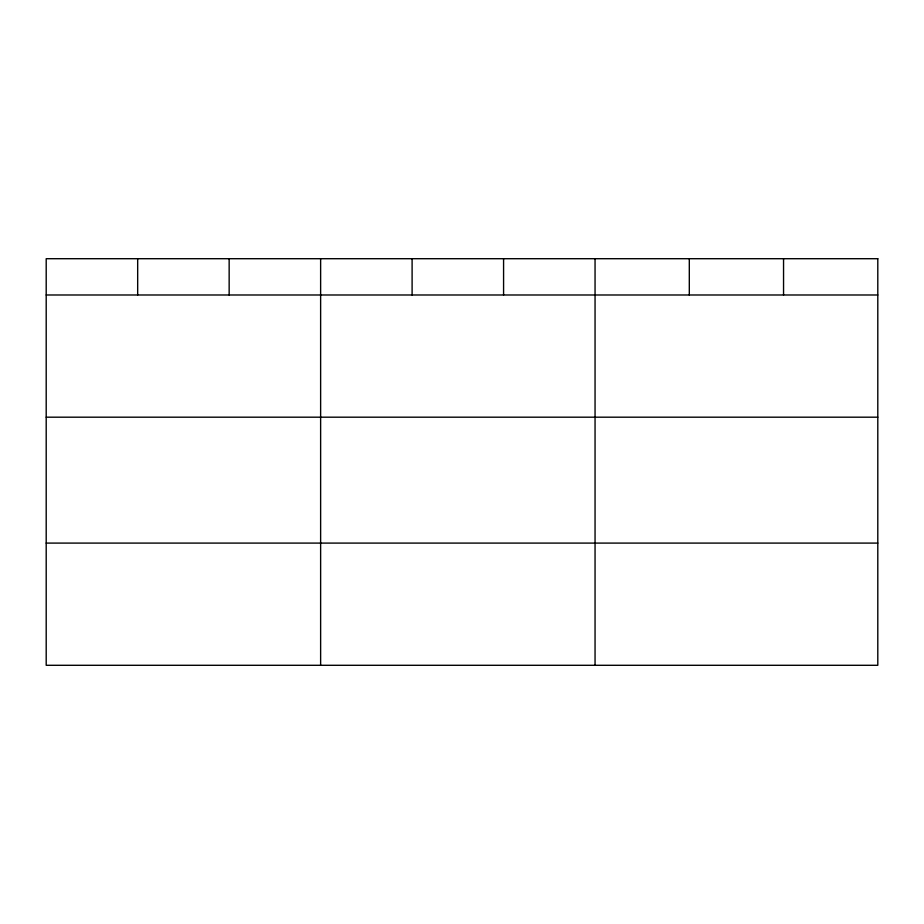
<?xml version="1.0" encoding="UTF-8"?>
<svg xmlns="http://www.w3.org/2000/svg" width="924" height="924" viewBox="0 0 924 924"><rect width="100%" height="100%" fill="white"/><g stroke="black" fill="none" stroke-linecap="round" stroke-linejoin="round"><path stroke-width="1.39" d="M46.2 294.987L877.8 294.987M46.2 417.186L877.8 417.186M46.2 543.093L877.8 543.093M783.552 258.708L783.552 294.987M689.304 258.708L689.304 294.987M595.056 258.708L595.056 665.292M503.58 258.708L503.58 294.987M412.104 258.708L412.104 294.987M320.628 258.708L320.628 665.292M229.152 258.708L229.152 294.987M137.676 258.708L137.676 294.987M877.8 258.708L46.2 258.708L46.2 665.292L877.8 665.292L877.8 258.708"/></g></svg>
